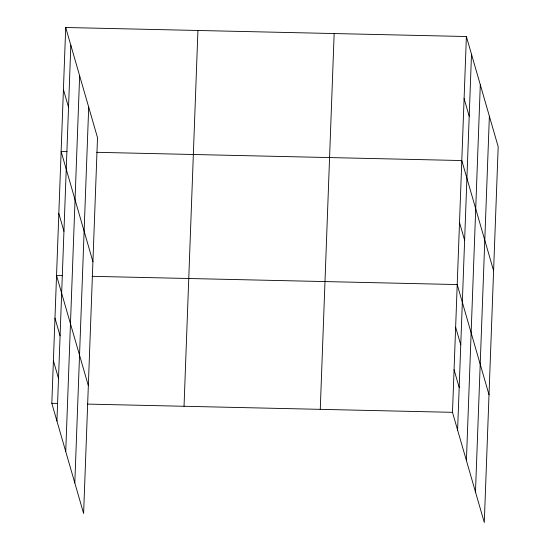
<?xml version="1.0" encoding="UTF-8"?>
<svg xmlns="http://www.w3.org/2000/svg" width="550" height="550" viewBox="0 0 550 550"><rect width="100%" height="100%" fill="white"/><g stroke="black" fill="none" stroke-linecap="round" stroke-linejoin="round"><path stroke-width="0.82" d="M65.711 27.5L97.508 137.672L83.614 513.473L51.817 403.294L65.711 27.5L466.386 36.527L498.183 146.706L484.289 522.5L452.492 412.328L466.386 36.527M56.932 421.018L70.826 45.224M65.739 451.529L79.633 75.728M74.814 482.962L88.701 107.161M184.037 406.278L197.931 30.477M320.265 409.344L334.159 33.55M457.607 430.045L471.501 54.251M466.414 460.556L480.301 84.762M475.482 491.989L489.376 116.194M67.059 151.649L61.126 151.511L92.922 261.683M96.724 152.316L461.801 160.545L493.598 270.717M62.473 275.66L56.54 275.522L88.344 385.701M92.139 276.327L457.215 284.556L489.012 394.728M51.817 403.294L57.75 403.432M87.416 404.099L452.492 412.328M464.09 98.539L469.205 116.256M459.504 222.551L464.619 240.268M455.641 327.147L460.756 344.864M454.066 369.737L459.181 387.454M63.415 89.506L68.53 107.229M58.836 213.517L63.944 231.241M54.966 318.113L60.081 335.837M53.391 360.704L58.506 378.428"/></g></svg>
